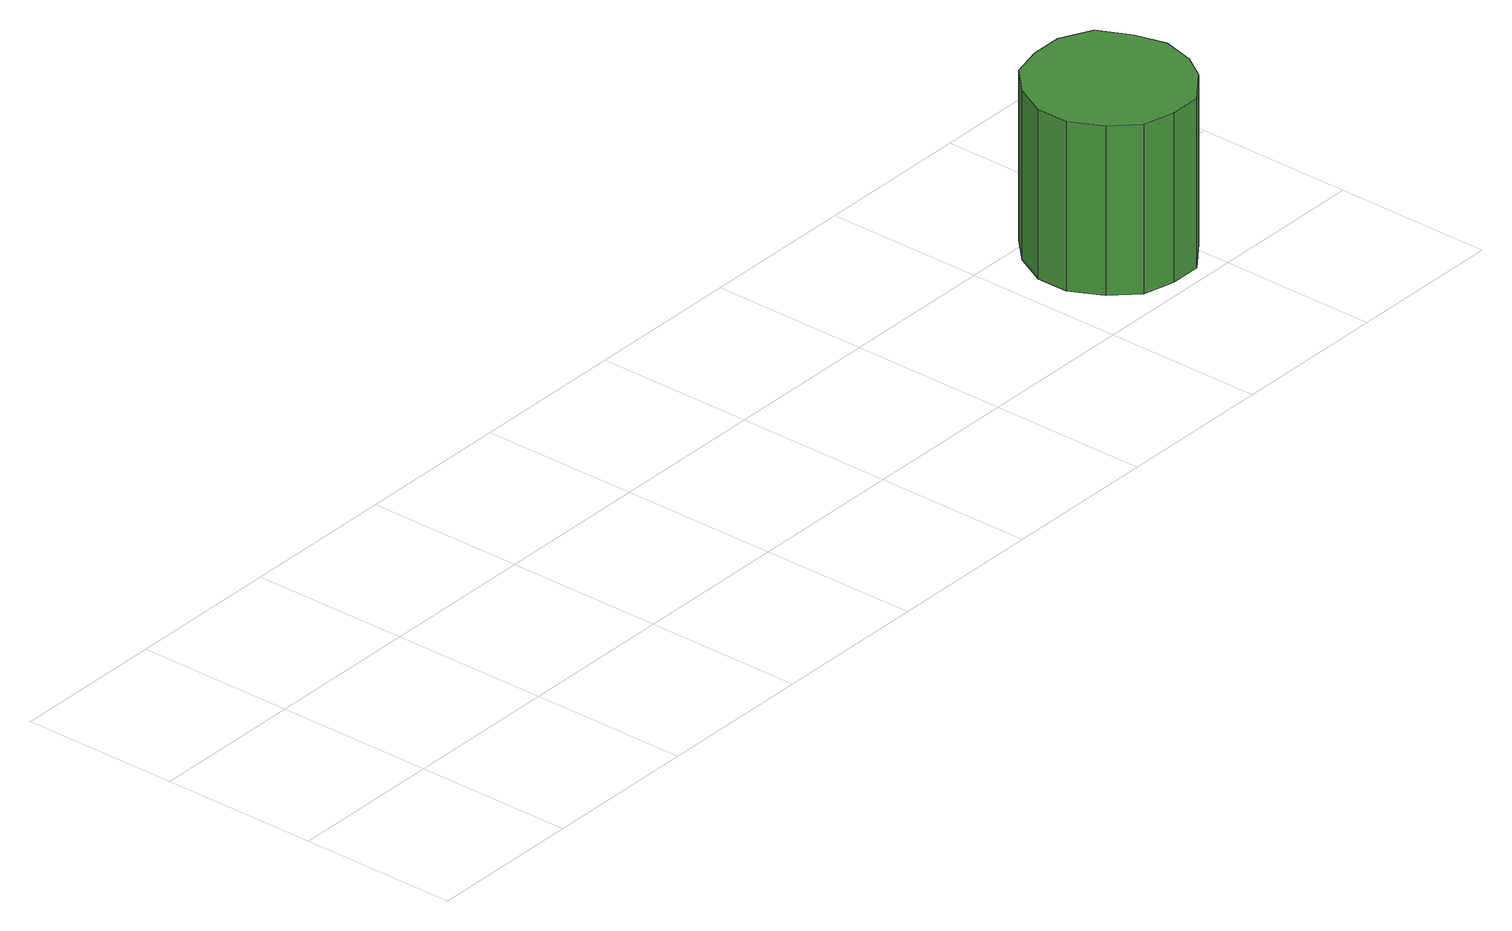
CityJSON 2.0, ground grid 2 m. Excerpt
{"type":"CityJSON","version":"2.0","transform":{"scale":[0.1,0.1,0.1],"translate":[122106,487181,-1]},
"CityObjects":{
"tree1":{"type":"SolitaryVegetationObject","attributes":{"function":"something"},"geometry":[{"type":"MultiSurface","lod":"1","boundaries":[[[0,1,2,3,4,5,6,7,8,9,10,11,12,13,14]],[[15,16,17,18,19,20,21,22,23,24,25,26,27,28,29]],[[0,29,28,1]],[[1,28,27,2]],[[2,27,26,3]],[[3,26,25,4]],[[4,25,24,5]],[[5,24,23,6]],[[6,23,22,7]],[[7,22,21,8]],[[8,21,20,9]],[[9,20,19,10]],[[10,19,18,11]],[[11,18,17,12]],[[12,17,16,13]],[[13,16,15,14]],[[14,15,29,0]]]}]},
"tree2":{"type":"SolitaryVegetationObject","attributes":{"function":"something"}},
"tree3":{"type":"SolitaryVegetationObject","attributes":{"function":"something"}},
"tree4":{"type":"SolitaryVegetationObject","attributes":{"function":"something"}},
"tree5":{"type":"SolitaryVegetationObject","attributes":{"function":"something"}},
"tree6":{"type":"SolitaryVegetationObject","attributes":{"function":"something"}},
"tree7":{"type":"SolitaryVegetationObject","attributes":{"function":"something"}}
},
"vertices":[
[144,12,30],[143,16,30],[141,20,30],[137,22,30],[133,22,30],[129,21,30],[126,18,30],[124,14,30],[124,10,30],[126,6,30],[129,3,30],[133,2,30],[137,2,30],[141,5,30],[143,8,30],[143,8,8],[141,5,8],[137,2,8],[133,2,8],[129,3,8],[126,6,8],[124,10,8],[124,14,8],[126,18,8],[129,21,8],[133,22,8],[137,22,8],[141,20,8],[143,16,8],[144,12,8]
]}
